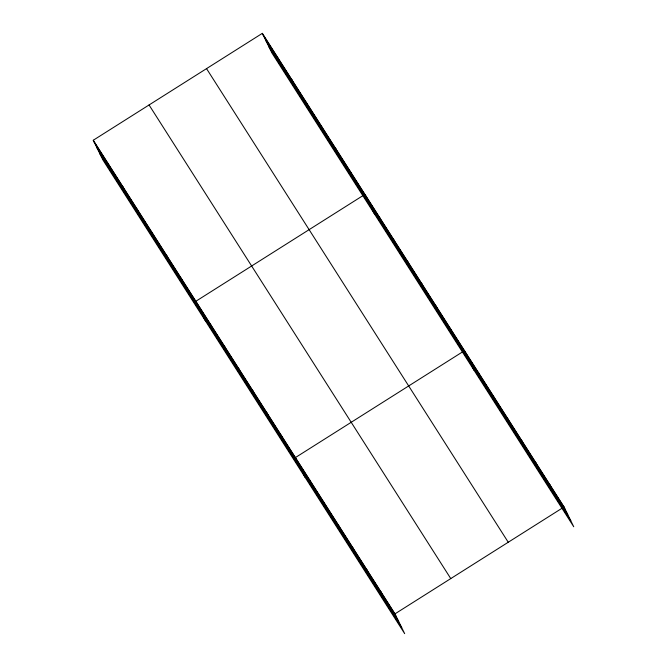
<?xml version="1.0" encoding="UTF-8"?>
<svg xmlns="http://www.w3.org/2000/svg" width="667" height="667" viewBox="0 0 667 667"><rect width="100%" height="100%" fill="white"/><g stroke="black" fill="none" stroke-linecap="round" stroke-linejoin="round"><path stroke-width="1" d="M93.263 140.245L394.972 613.865L404.669 633.65L102.96 160.03L93.263 140.245L262.331 33.35L564.04 506.97L573.737 526.755L272.028 53.135L262.331 33.35M363.223 195.448L195.848 301.276L205.536 321.06M394.972 613.865L564.04 506.97M263.073 34.859L564.782 508.479M266.025 40.887L567.734 514.507M269.068 47.107L570.777 520.727M206.537 68.626L508.246 542.246M149.058 104.969L450.767 578.589M94.005 141.754L395.714 615.366M96.957 147.782L398.666 621.402M100 154.002L401.709 627.614M549.816 484.642L550.558 486.151M535.593 462.314L536.335 463.823M521.369 439.987L522.111 441.496M507.145 417.659L507.887 419.168M492.921 395.331L493.663 396.84M478.698 373.003L479.44 374.512M474.17 370.46L464.474 350.675L295.406 457.57L305.102 477.355M450.25 328.347L450.992 329.857M436.026 306.02L436.768 307.529M421.811 283.692L422.545 285.201M407.587 261.364L408.321 262.873M393.363 239.036L394.097 240.545M379.139 216.708L379.873 218.217M364.916 194.38L374.604 214.165M350.258 171.377L351 172.886M335.601 148.374L336.343 149.875M320.952 125.371L321.686 126.872M306.295 102.359L307.037 103.869M291.637 79.356L292.379 80.865M276.988 56.353L277.722 57.862M380.749 591.537L381.491 593.038M366.525 569.209L367.267 570.71M352.301 546.882L353.043 548.382M338.077 524.554L338.819 526.055M323.854 502.226L324.596 503.727M309.63 479.898L310.372 481.399M281.191 435.243L281.924 436.743M266.967 412.915L267.7 414.415M252.743 390.587L253.477 392.088M238.519 368.259L239.253 369.76M224.295 345.931L225.029 347.432M210.072 323.603L210.805 325.104M181.191 278.272L181.933 279.773M166.533 255.261L167.275 256.77M151.884 232.258L152.618 233.767M137.227 209.255L137.969 210.764M122.57 186.251L123.312 187.76M107.921 163.248L108.654 164.757"/></g></svg>
